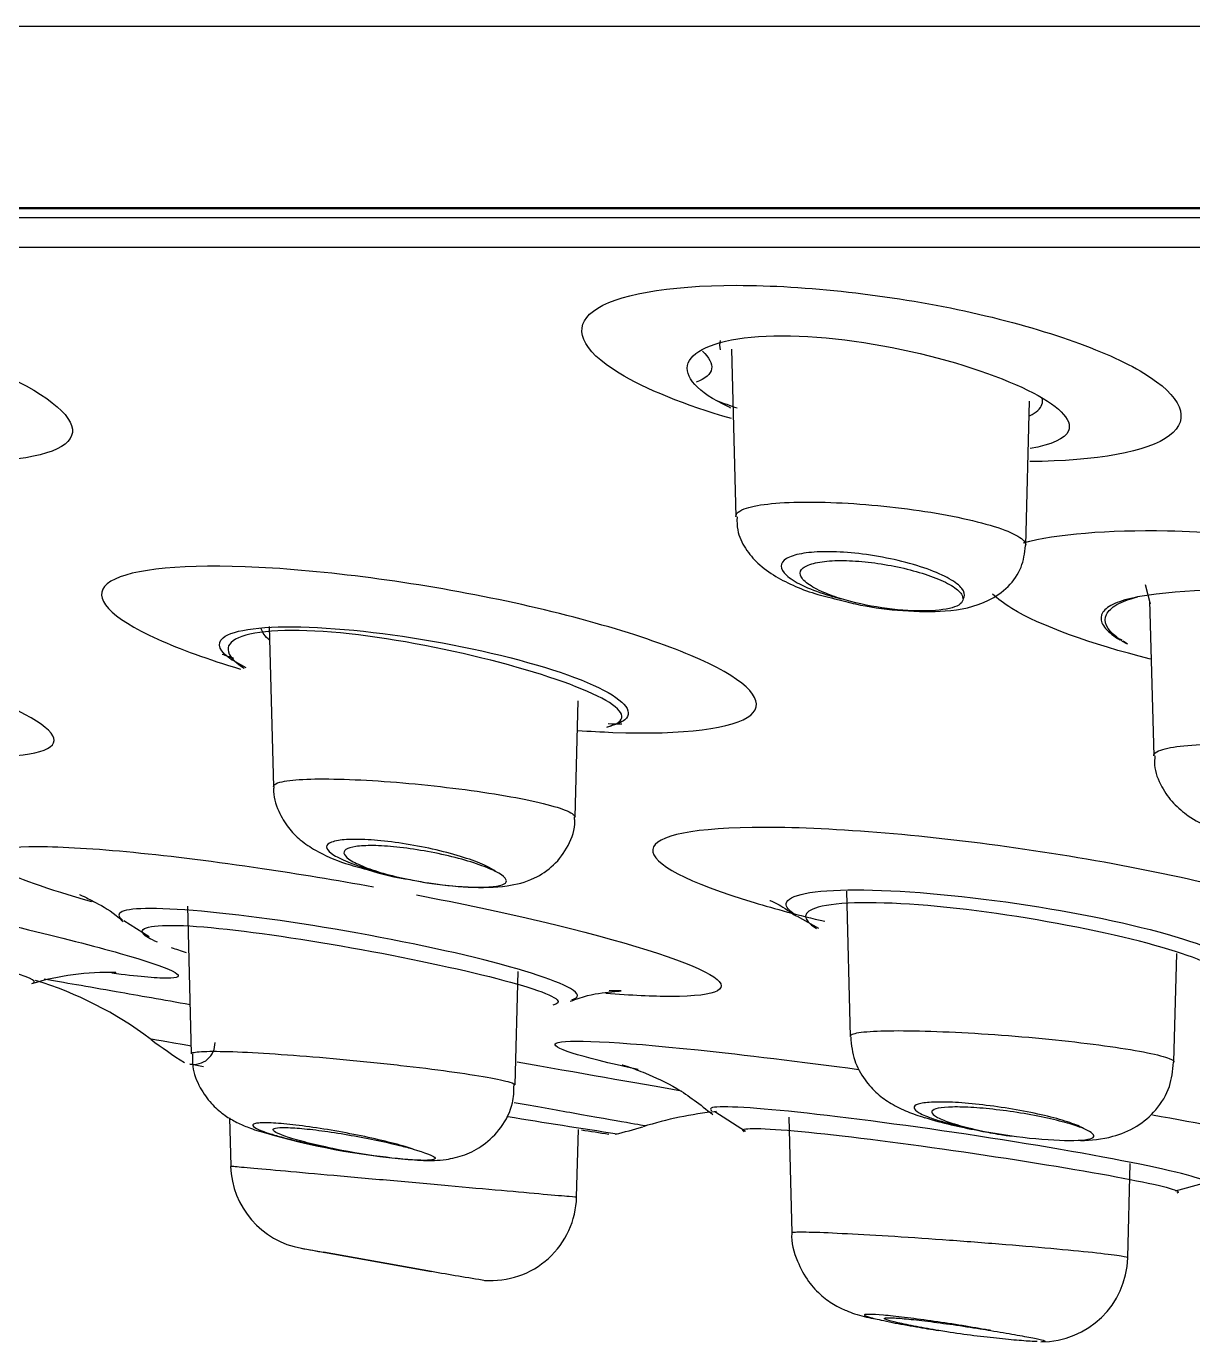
# Model space of a CAD drawing. Header units: millimetres. Extents: x -60 to 7633, y -2614 to 2146.
# Drawn here: x 3528.1 to 3538.98, y 1861.71 to 1873.98 of the extents above; entities that cross this region are included whole.
import ezdxf

# ---------------------------------------------------------------- set-up
doc = ezdxf.new("R2010")
doc.units = ezdxf.units.MM
doc.layers.get('0').update_dxf_attribs({"color": 250})

msp = doc.modelspace()

# ---------------------------------------------------------------- linework, layer by layer
at = {"linetype": 'Continuous'}
for p, q in [((3496.223, 1873.976), (3636.924, 1873.976)), ((3500.908, 1872.287), (3632.239, 1872.287)), ((3500.974, 1872.276), (3632.174, 1872.276)), ((3501.568, 1872.192), (3631.579, 1872.192)), ((3631.372, 1871.914), (3501.776, 1871.914)), ((3534.677, 1870.965), (3534.718, 1869.403)), ((3537.422, 1869.139), (3537.458, 1870.482)), ((3538.534, 1868.77), (3538.583, 1868.59)), ((3538.577, 1868.618), (3538.615, 1867.173)), ((3530.367, 1868.379), (3530.406, 1866.885)), ((3538.33, 1868.245), (3538.37, 1868.218)), ((3530.028, 1868.066), (3530.147, 1867.996)), ((3533.219, 1866.603), (3533.247, 1867.688)), ((3535.749, 1865.911), (3535.784, 1864.557)), ((3529.603, 1865.773), (3529.639, 1864.394)), ((3529.01, 1865.639), (3529.246, 1865.488)), ((3535.29, 1865.679), (3535.49, 1865.566)), ((3538.804, 1864.32), (3538.831, 1865.33)), ((3532.659, 1864.106), (3532.687, 1865.162)), ((3529.995, 1863.798), (3530.007, 1863.347)), ((3534.522, 1863.859), (3534.809, 1863.675)), ((3535.212, 1863.805), (3535.24, 1862.726)), ((3533.233, 1863.061), (3533.25, 1863.691)), ((3538.374, 1862.497), (3538.397, 1863.374)), ((3538.817, 1863.119), (3539.079, 1863.19)), ((3530.663, 1862.583), (3531.879, 1862.367)), ((3531.879, 1862.367), (3530.873, 1862.545))]:
    msp.add_line(p, q, dxfattribs=at)
for centre, radius, start, end in [((3537.102, 1877.282), 7.263, 249.3244, 250.9328), ((3539.172, 1864.498), 4.217, 80.3159, 99.6841), ((3541.114, 1876.685), 8.88, 251.3048, 251.6513), ((3533.668, 1878.58), 11.107, 250.3184, 250.8948), ((3533.668, 1878.58), 11.107, 269.2697, 269.9278), ((3532.004, 1868.312), 2.315, 251.7794, 262.0184), ((3528.86, 1862.715), 2.439, 88.1968, 106.9777), ((3527.155, 1861.736), 3.5, 53.0858, 72.8537), ((3532.324, 1868.609), 5.1, 233.0941, 237.3831), ((3529.661, 1864.497), 0.2, 259.8338, 1.3398), ((3548.039, 1966.116), 103.467, 259.74909, 259.82086), ((3559.86, 2033.143), 171.514, 260.85166, 261.19703), ((3534.899, 1860.376), 3.5, 95.932, 107.399), ((3537.767, 1868.105), 4.493, 253.3536, 259.8239), ((3532.239, 1870.251), 6.864, 252.9653, 264.3885), ((3559.437, 2030.682), 169.032, 261.09709, 261.18464), ((3532.382, 1868.599), 5.1, 283.7457, 286.7196), ((3530.806, 1863.37), 0.8, 181.7252, 259.9375), ((3532.433, 1863.081), 0.8, 265.7179, 358.5522), ((3568.093, 2068.712), 209.5, 259.70795, 259.76848), ((3537.568, 1862.517), 0.806, 269.6259, 358.3778), ((3536.989, 1891.375), 29.454, 260.0109, 261.0049)]:
    msp.add_arc(centre, radius, start, end, dxfattribs=at)
for points, knots in [([(3523.951, 1871.561), (3524.506, 1871.561), (3525.245, 1871.473), (3526.687, 1871.171), (3527.387, 1870.957), (3528.331, 1870.528), (3528.578, 1870.314), (3528.469, 1870.006), (3528.117, 1869.918), (3527.434, 1869.918), (3527.288, 1869.923), (3527.134, 1869.933)], [0, 0, 0, 0, 0.23557, 0.23557, 0.47114, 0.47114, 0.70671, 0.70671, 0.94228, 0.94228, 1, 1, 1, 1]), ([(3534.676, 1870.318), (3534.243, 1870.444), (3533.875, 1870.592), (3533.273, 1870.958), (3533.187, 1871.17), (3533.591, 1871.473), (3534.078, 1871.561), (3534.725, 1871.561)], [0, 0, 0, 0, 0.255705, 0.255705, 0.627852, 0.627852, 1, 1, 1, 1]), ([(3534.725, 1871.561), (3535.371, 1871.561), (3536.15, 1871.473), (3537.552, 1871.171), (3538.17, 1870.957), (3538.875, 1870.528), (3538.967, 1870.314), (3538.561, 1870.008), (3538.082, 1869.921), (3537.459, 1869.918)], [0, 0, 0, 0, 0.251011, 0.251011, 0.502023, 0.502023, 0.753034, 0.753034, 1, 1, 1, 1]), ([(3534.274, 1870.837), (3534.322, 1870.962), (3534.559, 1871.058), (3535.299, 1871.109), (3535.797, 1871.062), (3536.731, 1870.865), (3537.155, 1870.723), (3537.722, 1870.446), (3537.865, 1870.308), (3537.788, 1870.131), (3537.663, 1870.074), (3537.464, 1870.039)], [0, 0, 0, 0, 0.212993, 0.212993, 0.425986, 0.425986, 0.638979, 0.638979, 0.851972, 0.851972, 1, 1, 1, 1]), ([(3534.407, 1870.946), (3534.47, 1870.887), (3534.5, 1870.832), (3534.484, 1870.733), (3534.434, 1870.691), (3534.347, 1870.657)], [0, 0, 0, 0, 0.4894279, 0.4894279, 1, 1, 1, 1]), ([(3534.671, 1870.417), (3534.662, 1870.421), (3534.653, 1870.426), (3534.363, 1870.563), (3534.226, 1870.711), (3534.274, 1870.837)], [0, 0, 0, 0, 0.030706, 0.030706, 1, 1, 1, 1]), ([(3537.458, 1870.344), (3537.52, 1870.374), (3537.56, 1870.409), (3537.579, 1870.469), (3537.58, 1870.488), (3537.576, 1870.508)], [0, 0, 0, 0, 0.685345, 0.685345, 1, 1, 1, 1]), ([(3534.797, 1869.477), (3534.847, 1869.496), (3534.922, 1869.511), (3535.016, 1869.522), (3535.109, 1869.533), (3535.225, 1869.539), (3535.352, 1869.54), (3535.478, 1869.541), (3535.62, 1869.537), (3535.765, 1869.529), (3535.909, 1869.52), (3536.061, 1869.507), (3536.208, 1869.49), (3536.356, 1869.472), (3536.504, 1869.451), (3536.638, 1869.427), (3536.775, 1869.402), (3536.902, 1869.374), (3537.01, 1869.346), (3537.12, 1869.317), (3537.213, 1869.286), (3537.281, 1869.256), (3537.349, 1869.225), (3537.395, 1869.195), (3537.413, 1869.167), (3537.419, 1869.157), (3537.422, 1869.147), (3537.422, 1869.138)], [0, 0, 0, 0, 0.118373, 0.118373, 0.118373, 0.236829, 0.236829, 0.236829, 0.354143, 0.354143, 0.354143, 0.471217, 0.471217, 0.471217, 0.589499, 0.589499, 0.589499, 0.709917, 0.709917, 0.709917, 0.832506, 0.832506, 0.832506, 0.956354, 0.956354, 0.956354, 1, 1, 1, 1]), ([(3534.718, 1869.405), (3534.718, 1869.415), (3534.721, 1869.424), (3534.728, 1869.433), (3534.74, 1869.449), (3534.763, 1869.464), (3534.797, 1869.477)], [0, 0, 0, 0, 0.358995, 0.358995, 0.358995, 1, 1, 1, 1]), ([(3534.729, 1869.403), (3534.728, 1869.357), (3534.728, 1869.257), (3534.805, 1869.1), (3534.93, 1868.954), (3535.137, 1868.809), (3535.395, 1868.696), (3535.616, 1868.644), (3535.695, 1868.626)], [0, 0, 0, 0, 0.085437, 0.219285, 0.357081, 0.529377, 0.854809, 1, 1, 1, 1]), ([(3537.401, 1869.161), (3537.71, 1869.243), (3538.185, 1869.283), (3539.457, 1869.258), (3540.305, 1869.161), (3541.804, 1868.851), (3542.429, 1868.643), (3543.099, 1868.236), (3543.14, 1868.038), (3542.868, 1867.903)], [0, 0, 0, 0, 0.2072033, 0.2072033, 0.4714689, 0.4714689, 0.7357344, 0.7357344, 1, 1, 1, 1]), ([(3536.837, 1868.637), (3536.841, 1868.642), (3536.844, 1868.648), (3536.846, 1868.654), (3536.855, 1868.678), (3536.848, 1868.705), (3536.826, 1868.734), (3536.803, 1868.763), (3536.763, 1868.794), (3536.709, 1868.825), (3536.654, 1868.856), (3536.584, 1868.887), (3536.503, 1868.916), (3536.422, 1868.945), (3536.329, 1868.972), (3536.231, 1868.995), (3536.137, 1869.017), (3536.035, 1869.036), (3535.935, 1869.05), (3535.84, 1869.063), (3535.744, 1869.072), (3535.656, 1869.075), (3535.571, 1869.079), (3535.491, 1869.077), (3535.423, 1869.071), (3535.355, 1869.065), (3535.297, 1869.055), (3535.252, 1869.04), (3535.228, 1869.032), (3535.207, 1869.023), (3535.19, 1869.013), (3535.157, 1868.993), (3535.141, 1868.969), (3535.141, 1868.943), (3535.141, 1868.916), (3535.158, 1868.887), (3535.19, 1868.858), (3535.223, 1868.827), (3535.273, 1868.795), (3535.336, 1868.765), (3535.4, 1868.734), (3535.478, 1868.703), (3535.566, 1868.676), (3535.61, 1868.662), (3535.656, 1868.649), (3535.704, 1868.637)], [0, 0, 0, 0, 0.017672, 0.017672, 0.017672, 0.091592, 0.091592, 0.091592, 0.168717, 0.168717, 0.168717, 0.247821, 0.247821, 0.247821, 0.326613, 0.326613, 0.326613, 0.4028, 0.4028, 0.4028, 0.475388, 0.475388, 0.475388, 0.54516, 0.54516, 0.54516, 0.614048, 0.614048, 0.614048, 0.651904, 0.651904, 0.651904, 0.727678, 0.727678, 0.727678, 0.803298, 0.803298, 0.803298, 0.881238, 0.881238, 0.881238, 0.960533, 0.960533, 0.960533, 1, 1, 1, 1]), ([(3535.695, 1868.626), (3535.762, 1868.608), (3535.935, 1868.563), (3536.295, 1868.519), (3536.707, 1868.516), (3537.014, 1868.573), (3537.259, 1868.736), (3537.393, 1868.926), (3537.411, 1869.06), (3537.42, 1869.136)], [0, 0, 0, 0, 0.087113, 0.262449, 0.451624, 0.68107, 0.796706, 0.901484, 1, 1, 1, 1]), ([(3533.243, 1867.411), (3533.356, 1867.403), (3533.466, 1867.397), (3534.231, 1867.368), (3534.706, 1867.428), (3535.007, 1867.678), (3534.838, 1867.868), (3533.932, 1868.276), (3533.215, 1868.486), (3531.648, 1868.805), (3530.802, 1868.912), (3529.483, 1868.961), (3529.008, 1868.904), (3528.704, 1868.653), (3528.879, 1868.463), (3529.533, 1868.168), (3529.796, 1868.074), (3530.097, 1867.982)], [0, 0, 0, 0, 0.024159, 0.024159, 0.175202, 0.175202, 0.326245, 0.326245, 0.477288, 0.477288, 0.628331, 0.628331, 0.779373, 0.779373, 0.930416, 0.930416, 1, 1, 1, 1]), ([(3535.704, 1868.637), (3535.643, 1868.656), (3535.587, 1868.676), (3535.538, 1868.697), (3535.477, 1868.723), (3535.426, 1868.751), (3535.39, 1868.778), (3535.352, 1868.806), (3535.329, 1868.833), (3535.321, 1868.859), (3535.314, 1868.884), (3535.323, 1868.907), (3535.347, 1868.927), (3535.371, 1868.946), (3535.41, 1868.962), (3535.462, 1868.973), (3535.511, 1868.984), (3535.573, 1868.991), (3535.642, 1868.994), (3535.71, 1868.996), (3535.786, 1868.994), (3535.864, 1868.988), (3535.942, 1868.982), (3536.024, 1868.972), (3536.104, 1868.958), (3536.186, 1868.945), (3536.267, 1868.928), (3536.343, 1868.908), (3536.421, 1868.888), (3536.495, 1868.865), (3536.559, 1868.841), (3536.626, 1868.816), (3536.684, 1868.788), (3536.728, 1868.762), (3536.774, 1868.734), (3536.806, 1868.706), (3536.823, 1868.68), (3536.832, 1868.665), (3536.837, 1868.65), (3536.837, 1868.637)], [0, 0, 0, 0, 0.066281, 0.066281, 0.066281, 0.149769, 0.149769, 0.149769, 0.235219, 0.235219, 0.235219, 0.320098, 0.320098, 0.320098, 0.402012, 0.402012, 0.402012, 0.480058, 0.480058, 0.480058, 0.555223, 0.555223, 0.555223, 0.629638, 0.629638, 0.629638, 0.705547, 0.705547, 0.705547, 0.784547, 0.784547, 0.784547, 0.867092, 0.867092, 0.867092, 0.95217, 0.95217, 0.95217, 1, 1, 1, 1]), ([(3538.584, 1868.076), (3538.026, 1868.216), (3537.564, 1868.383), (3537.217, 1868.594), (3537.158, 1868.639), (3537.113, 1868.682)], [0, 0, 0, 0, 0.787055, 0.787055, 1, 1, 1, 1]), ([(3526.809, 1867.24), (3527.186, 1867.194), (3527.519, 1867.17), (3528.234, 1867.17), (3528.44, 1867.25), (3528.225, 1867.522), (3527.809, 1867.714), (3526.571, 1868.103), (3525.773, 1868.293), (3524.256, 1868.565), (3523.546, 1868.645), (3523.081, 1868.645)], [0, 0, 0, 0, 0.122391, 0.122391, 0.341793, 0.341793, 0.561196, 0.561196, 0.780598, 0.780598, 1, 1, 1, 1]), ([(3536.837, 1868.637), (3536.836, 1868.602), (3536.801, 1868.574), (3536.67, 1868.536), (3536.573, 1868.525), (3536.342, 1868.525), (3536.21, 1868.535), (3535.947, 1868.574), (3535.817, 1868.602), (3535.704, 1868.637)], [0, 0, 0, 0, 0.25, 0.25, 0.5, 0.5, 0.75, 0.75, 1, 1, 1, 1]), ([(3538.463, 1868.655), (3538.379, 1868.638), (3538.308, 1868.618), (3538.2, 1868.57), (3538.163, 1868.543), (3538.121, 1868.482), (3538.118, 1868.449), (3538.146, 1868.38), (3538.178, 1868.343), (3538.247, 1868.289), (3538.271, 1868.273), (3538.299, 1868.256)], [0, 0, 0, 0, 0.224956, 0.224956, 0.449912, 0.449912, 0.674868, 0.674868, 0.899825, 0.899825, 1, 1, 1, 1]), ([(3538.364, 1868.217), (3538.328, 1868.238), (3538.297, 1868.259), (3538.176, 1868.353), (3538.142, 1868.426), (3538.191, 1868.525), (3538.223, 1868.556), (3538.319, 1868.611), (3538.384, 1868.635), (3538.463, 1868.655)], [0, 0, 0, 0, 0.122971, 0.122971, 0.561486, 0.561486, 0.780743, 0.780743, 1, 1, 1, 1]), ([(3530.024, 1868.063), (3529.903, 1868.145), (3529.87, 1868.22), (3530.029, 1868.352), (3530.321, 1868.389), (3531.154, 1868.358), (3531.678, 1868.291), (3532.656, 1868.092), (3533.107, 1867.96), (3533.666, 1867.708), (3533.777, 1867.589), (3533.653, 1867.486), (3533.606, 1867.466), (3533.543, 1867.45)], [0, 0, 0, 0, 0.139474, 0.139474, 0.339433, 0.339433, 0.539391, 0.539391, 0.73935, 0.73935, 0.939309, 0.939309, 1, 1, 1, 1]), ([(3532.517, 1868.043), (3532.075, 1868.16), (3531.563, 1868.262), (3530.663, 1868.36), (3530.29, 1868.35), (3529.931, 1868.224), (3529.941, 1868.113), (3530.129, 1867.993), (3530.131, 1867.991), (3530.133, 1867.99)], [0, 0, 0, 0, 0.332172, 0.332172, 0.664343, 0.664343, 0.996515, 0.996515, 1, 1, 1, 1]), ([(3533.514, 1867.442), (3533.518, 1867.443), (3533.521, 1867.444), (3533.707, 1867.493), (3533.693, 1867.582), (3533.318, 1867.798), (3532.959, 1867.926), (3532.517, 1868.043)], [0, 0, 0, 0, 0.009463, 0.009463, 0.504732, 0.504732, 1, 1, 1, 1]), ([(3538.615, 1867.175), (3538.615, 1867.181), (3538.617, 1867.186), (3538.621, 1867.192), (3538.63, 1867.205), (3538.65, 1867.217), (3538.681, 1867.228)], [0, 0, 0, 0, 0.2989709, 0.2989709, 0.2989709, 1, 1, 1, 1]), ([(3538.681, 1867.228), (3538.729, 1867.244), (3538.802, 1867.258), (3538.896, 1867.267), (3538.99, 1867.277), (3539.107, 1867.283), (3539.237, 1867.284), (3539.366, 1867.286), (3539.512, 1867.284), (3539.663, 1867.277), (3539.813, 1867.271), (3539.972, 1867.26), (3540.127, 1867.247), (3540.282, 1867.233), (3540.437, 1867.216), (3540.58, 1867.196), (3540.724, 1867.177), (3540.859, 1867.154), (3540.974, 1867.131), (3541.09, 1867.107), (3541.189, 1867.082), (3541.263, 1867.058), (3541.338, 1867.033), (3541.389, 1867.008), (3541.412, 1866.985), (3541.422, 1866.975), (3541.427, 1866.966), (3541.426, 1866.956)], [0, 0, 0, 0, 0.117813, 0.117813, 0.117813, 0.23568, 0.23568, 0.23568, 0.352787, 0.352787, 0.352787, 0.469657, 0.469657, 0.469657, 0.587204, 0.587204, 0.587204, 0.706048, 0.706048, 0.706048, 0.826251, 0.826251, 0.826251, 0.947283, 0.947283, 0.947283, 1, 1, 1, 1]), ([(3538.627, 1867.174), (3538.624, 1867.142), (3538.616, 1867.047), (3538.683, 1866.884), (3538.797, 1866.724), (3538.954, 1866.597), (3539.151, 1866.49), (3539.327, 1866.438), (3539.44, 1866.408)], [0, 0, 0, 0, 0.064686, 0.226502, 0.376016, 0.531568, 0.742554, 1, 1, 1, 1]), ([(3530.41, 1866.888), (3530.409, 1866.88), (3530.398, 1866.806), (3530.447, 1866.661), (3530.539, 1866.501), (3530.662, 1866.379), (3530.834, 1866.267), (3531.029, 1866.181), (3531.204, 1866.133), (3531.28, 1866.114)], [0, 0, 0, 0, 0.015442, 0.168197, 0.29919, 0.424865, 0.574863, 0.842721, 1, 1, 1, 1]), ([(3530.406, 1866.887), (3530.406, 1866.894), (3530.41, 1866.901), (3530.417, 1866.907), (3530.43, 1866.917), (3530.454, 1866.926), (3530.488, 1866.933)], [0, 0, 0, 0, 0.375232, 0.375232, 0.375232, 1, 1, 1, 1]), ([(3530.488, 1866.933), (3530.54, 1866.944), (3530.618, 1866.952), (3530.716, 1866.956), (3530.813, 1866.96), (3530.933, 1866.959), (3531.065, 1866.955), (3531.197, 1866.951), (3531.345, 1866.943), (3531.496, 1866.932), (3531.648, 1866.92), (3531.807, 1866.905), (3531.962, 1866.887), (3532.117, 1866.869), (3532.272, 1866.849), (3532.413, 1866.827), (3532.556, 1866.805), (3532.689, 1866.781), (3532.801, 1866.757), (3532.914, 1866.733), (3533.009, 1866.708), (3533.078, 1866.685), (3533.147, 1866.662), (3533.193, 1866.64), (3533.21, 1866.62), (3533.216, 1866.614), (3533.219, 1866.608), (3533.218, 1866.602)], [0, 0, 0, 0, 0.118648, 0.118648, 0.118648, 0.237323, 0.237323, 0.237323, 0.355677, 0.355677, 0.355677, 0.474454, 0.474454, 0.474454, 0.594365, 0.594365, 0.594365, 0.715632, 0.715632, 0.715632, 0.837891, 0.837891, 0.837891, 0.960332, 0.960332, 0.960332, 1, 1, 1, 1]), ([(3531.682, 1866.02), (3531.738, 1866.009), (3531.911, 1865.974), (3532.249, 1865.943), (3532.554, 1865.947), (3532.815, 1866.009), (3533.027, 1866.146), (3533.162, 1866.331), (3533.224, 1866.504), (3533.214, 1866.59), (3533.212, 1866.605)], [0, 0, 0, 0, 0.07462, 0.269536, 0.483038, 0.637543, 0.750523, 0.863891, 0.979801, 1, 1, 1, 1]), ([(3534.987, 1866.507), (3534.339, 1866.507), (3533.961, 1866.431), (3533.925, 1866.173), (3534.274, 1865.989), (3535.084, 1865.747), (3535.307, 1865.688), (3535.549, 1865.631)], [0, 0, 0, 0, 0.430956, 0.430956, 0.861912, 0.861912, 1, 1, 1, 1]), ([(3539.248, 1865.11), (3539.406, 1865.103), (3539.555, 1865.1), (3540.332, 1865.1), (3540.718, 1865.176), (3540.756, 1865.436), (3540.414, 1865.619), (3539.174, 1865.99), (3538.299, 1866.172), (3536.525, 1866.431), (3535.634, 1866.507), (3534.987, 1866.507)], [0, 0, 0, 0, 0.05092, 0.05092, 0.28819, 0.28819, 0.52546, 0.52546, 0.76273, 0.76273, 1, 1, 1, 1]), ([(3532.477, 1866.095), (3532.456, 1866.111), (3532.428, 1866.128), (3532.393, 1866.145), (3532.343, 1866.169), (3532.28, 1866.194), (3532.207, 1866.218), (3532.133, 1866.243), (3532.047, 1866.267), (3531.958, 1866.288), (3531.869, 1866.31), (3531.773, 1866.329), (3531.679, 1866.345), (3531.587, 1866.361), (3531.494, 1866.373), (3531.408, 1866.382), (3531.325, 1866.39), (3531.246, 1866.394), (3531.178, 1866.395), (3531.112, 1866.395), (3531.055, 1866.392), (3531.011, 1866.385), (3530.985, 1866.381), (3530.964, 1866.375), (3530.948, 1866.369), (3530.917, 1866.358), (3530.901, 1866.342), (3530.901, 1866.325), (3530.901, 1866.307), (3530.916, 1866.287), (3530.945, 1866.265), (3530.974, 1866.243), (3531.019, 1866.219), (3531.076, 1866.195), (3531.134, 1866.17), (3531.205, 1866.145), (3531.284, 1866.121), (3531.314, 1866.112), (3531.344, 1866.104), (3531.376, 1866.095)], [0, 0, 0, 0, 0.062033, 0.062033, 0.062033, 0.150193, 0.150193, 0.150193, 0.239399, 0.239399, 0.239399, 0.327674, 0.327674, 0.327674, 0.41342, 0.41342, 0.41342, 0.496276, 0.496276, 0.496276, 0.577222, 0.577222, 0.577222, 0.623053, 0.623053, 0.623053, 0.707689, 0.707689, 0.707689, 0.792187, 0.792187, 0.792187, 0.878754, 0.878754, 0.878754, 0.967442, 0.967442, 0.967442, 1, 1, 1, 1]), ([(3528.712, 1865.813), (3528.296, 1865.93), (3527.992, 1866.038), (3527.618, 1866.253), (3527.747, 1866.328), (3528.207, 1866.328)], [0, 0, 0, 0, 0.3991065, 0.3991065, 1, 1, 1, 1]), ([(3528.207, 1866.328), (3528.666, 1866.328), (3529.436, 1866.253), (3530.638, 1866.074), (3530.99, 1866.016), (3531.339, 1865.953)], [0, 0, 0, 0, 0.7196, 0.7196, 1, 1, 1, 1]), ([(3532.477, 1866.095), (3532.475, 1866.096), (3532.473, 1866.097), (3532.471, 1866.098), (3532.426, 1866.121), (3532.368, 1866.144), (3532.3, 1866.167), (3532.232, 1866.19), (3532.154, 1866.212), (3532.07, 1866.233), (3531.988, 1866.253), (3531.898, 1866.272), (3531.81, 1866.287), (3531.724, 1866.302), (3531.636, 1866.314), (3531.555, 1866.323), (3531.476, 1866.331), (3531.401, 1866.336), (3531.336, 1866.337), (3531.273, 1866.337), (3531.217, 1866.335), (3531.174, 1866.328), (3531.132, 1866.322), (3531.1, 1866.313), (3531.082, 1866.3), (3531.064, 1866.288), (3531.059, 1866.272), (3531.067, 1866.255), (3531.076, 1866.237), (3531.099, 1866.216), (3531.134, 1866.195), (3531.17, 1866.174), (3531.221, 1866.151), (3531.281, 1866.128), (3531.31, 1866.117), (3531.342, 1866.106), (3531.376, 1866.095)], [0, 0, 0, 0, 0.004724, 0.004724, 0.004724, 0.103137, 0.103137, 0.103137, 0.202555, 0.202555, 0.202555, 0.301087, 0.301087, 0.301087, 0.396896, 0.396896, 0.396896, 0.489471, 0.489471, 0.489471, 0.579814, 0.579814, 0.579814, 0.669806, 0.669806, 0.669806, 0.761362, 0.761362, 0.761362, 0.855743, 0.855743, 0.855743, 0.953108, 0.953108, 0.953108, 1, 1, 1, 1]), ([(3531.376, 1866.095), (3531.444, 1866.073), (3531.52, 1866.054), (3531.682, 1866.018), (3531.768, 1866.002), (3532.026, 1865.963), (3532.197, 1865.949), (3532.456, 1865.949), (3532.543, 1865.962), (3532.596, 1866.014), (3532.562, 1866.051), (3532.477, 1866.095)], [0, 0, 0, 0, 0.125, 0.125, 0.25, 0.25, 0.5, 0.5, 0.75, 0.75, 1, 1, 1, 1]), ([(3526.599, 1865.893), (3526.738, 1865.864), (3526.876, 1865.835), (3527.86, 1865.622), (3528.614, 1865.439), (3529.51, 1865.175), (3529.633, 1865.1), (3529.308, 1865.1), (3529.132, 1865.116), (3528.899, 1865.146)], [0, 0, 0, 0, 0.06098, 0.06098, 0.443092, 0.443092, 0.825204, 0.825204, 1, 1, 1, 1]), ([(3528.596, 1865.881), (3528.596, 1865.881), (3528.614, 1865.874), (3528.721, 1865.82), (3528.883, 1865.736), (3528.98, 1865.651), (3529.003, 1865.63)], [0, 0, 0, 0, 0.239002, 0.547291, 0.905765, 1, 1, 1, 1]), ([(3531.741, 1865.877), (3532.148, 1865.799), (3532.542, 1865.715), (3533.666, 1865.449), (3534.248, 1865.267), (3534.701, 1865.005), (3534.564, 1864.93), (3533.946, 1864.93), (3533.741, 1864.94), (3533.504, 1864.958)], [0, 0, 0, 0, 0.16301, 0.16301, 0.51751, 0.51751, 0.872009, 0.872009, 1, 1, 1, 1]), ([(3535.269, 1865.693), (3535.212, 1865.731), (3535.183, 1865.766), (3535.199, 1865.877), (3535.434, 1865.924), (3535.835, 1865.924)], [0, 0, 0, 0, 0.275689, 0.275689, 1, 1, 1, 1]), ([(3535.835, 1865.924), (3536.237, 1865.924), (3536.788, 1865.877), (3537.887, 1865.717), (3538.432, 1865.603), (3539.194, 1865.376), (3539.411, 1865.262), (3539.396, 1865.15), (3539.359, 1865.124), (3539.293, 1865.103)], [0, 0, 0, 0, 0.296064, 0.296064, 0.592127, 0.592127, 0.888191, 0.888191, 1, 1, 1, 1]), ([(3533.187, 1864.898), (3533.261, 1864.919), (3533.259, 1864.956), (3533.036, 1865.085), (3532.678, 1865.199), (3531.705, 1865.429), (3531.11, 1865.542), (3530.027, 1865.703), (3529.546, 1865.75), (3529.258, 1865.75)], [0, 0, 0, 0, 0.168171, 0.168171, 0.445447, 0.445447, 0.722724, 0.722724, 1, 1, 1, 1]), ([(3535.036, 1865.826), (3535.037, 1865.825), (3535.061, 1865.814), (3535.158, 1865.77), (3535.253, 1865.699), (3535.285, 1865.675)], [0, 0, 0, 0, 0.33163, 0.808138, 1, 1, 1, 1]), ([(3537.988, 1865.557), (3537.514, 1865.655), (3536.972, 1865.737), (3536.042, 1865.817), (3535.663, 1865.812), (3535.334, 1865.72), (3535.331, 1865.648), (3535.469, 1865.565)], [0, 0, 0, 0, 0.3490319, 0.3490319, 0.6980637, 0.6980637, 1, 1, 1, 1]), ([(3528.164, 1865.057), (3528.211, 1865.071), (3528.117, 1865.115), (3527.622, 1865.261), (3527.158, 1865.374), (3526.463, 1865.524), (3526.295, 1865.559), (3526.127, 1865.593)], [0, 0, 0, 0, 0.383257, 0.383257, 0.855235, 0.855235, 1, 1, 1, 1]), ([(3529.323, 1865.435), (3529.255, 1865.465), (3529.21, 1865.492), (3529.14, 1865.578), (3529.3, 1865.606), (3529.951, 1865.569), (3530.436, 1865.504), (3531.45, 1865.332), (3531.962, 1865.227), (3532.737, 1865.038), (3532.998, 1864.953), (3533.072, 1864.878), (3533.058, 1864.861), (3533.012, 1864.85)], [0, 0, 0, 0, 0.075324, 0.075324, 0.285044, 0.285044, 0.494763, 0.494763, 0.704483, 0.704483, 0.914203, 0.914203, 1, 1, 1, 1]), ([(3539.148, 1865.06), (3539.299, 1865.102), (3539.265, 1865.174), (3538.854, 1865.352), (3538.463, 1865.46), (3537.988, 1865.557)], [0, 0, 0, 0, 0.487342, 0.487342, 1, 1, 1, 1]), ([(3528.267, 1865.094), (3528.444, 1865.063), (3528.671, 1865.024), (3529.146, 1864.94), (3529.378, 1864.9), (3529.628, 1864.856)], [0, 0, 0, 0, 0.565612, 0.565612, 1, 1, 1, 1]), ([(3533.174, 1864.886), (3533.205, 1864.897), (3533.337, 1864.948), (3533.528, 1864.971), (3533.645, 1864.983), (3533.658, 1864.981), (3533.589, 1864.983), (3533.535, 1864.984)], [0, 0, 0, 0, 0.065033, 0.326767, 0.517833, 0.702237, 1, 1, 1, 1]), ([(3533.806, 1864.248), (3533.252, 1864.368), (3532.972, 1864.459), (3533.12, 1864.534), (3533.602, 1864.512), (3534.801, 1864.386), (3535.317, 1864.323), (3535.863, 1864.25)], [0, 0, 0, 0, 0.371012, 0.371012, 0.772698, 0.772698, 1, 1, 1, 1]), ([(3535.785, 1864.559), (3535.784, 1864.568), (3535.795, 1864.576), (3535.816, 1864.582), (3535.85, 1864.593), (3535.913, 1864.601), (3536.001, 1864.606), (3536.087, 1864.611), (3536.2, 1864.612), (3536.33, 1864.611), (3536.459, 1864.609), (3536.609, 1864.604), (3536.766, 1864.597), (3536.923, 1864.589), (3537.092, 1864.578), (3537.26, 1864.565), (3537.428, 1864.552), (3537.599, 1864.536), (3537.759, 1864.519), (3537.92, 1864.502), (3538.074, 1864.483), (3538.208, 1864.464), (3538.344, 1864.445), (3538.463, 1864.425), (3538.556, 1864.406), (3538.649, 1864.387), (3538.719, 1864.368), (3538.76, 1864.352), (3538.79, 1864.34), (3538.804, 1864.329), (3538.804, 1864.319)], [0, 0, 0, 0, 0.065533, 0.065533, 0.065533, 0.172724, 0.172724, 0.172724, 0.279264, 0.279264, 0.279264, 0.385447, 0.385447, 0.385447, 0.491723, 0.491723, 0.491723, 0.598496, 0.598496, 0.598496, 0.705952, 0.705952, 0.705952, 0.813983, 0.813983, 0.813983, 0.922224, 0.922224, 0.922224, 1, 1, 1, 1]), ([(3535.789, 1864.555), (3535.796, 1864.473), (3535.811, 1864.338), (3535.913, 1864.153), (3536.037, 1864.019), (3536.175, 1863.922), (3536.319, 1863.853), (3536.42, 1863.819), (3536.48, 1863.8)], [0, 0, 0, 0, 0.182466, 0.351728, 0.500667, 0.645606, 0.822542, 1, 1, 1, 1]), ([(3529.639, 1864.396), (3529.639, 1864.401), (3529.648, 1864.406), (3529.666, 1864.409), (3529.697, 1864.416), (3529.757, 1864.419), (3529.842, 1864.419), (3529.926, 1864.419), (3530.036, 1864.416), (3530.163, 1864.41), (3530.29, 1864.403), (3530.438, 1864.394), (3530.594, 1864.382), (3530.75, 1864.371), (3530.919, 1864.356), (3531.087, 1864.34), (3531.256, 1864.325), (3531.428, 1864.307), (3531.589, 1864.288), (3531.751, 1864.27), (3531.907, 1864.251), (3532.044, 1864.232), (3532.181, 1864.213), (3532.302, 1864.194), (3532.398, 1864.177), (3532.494, 1864.16), (3532.566, 1864.144), (3532.61, 1864.131), (3532.643, 1864.121), (3532.659, 1864.112), (3532.659, 1864.105)], [0, 0, 0, 0, 0.059826, 0.059826, 0.059826, 0.166582, 0.166582, 0.166582, 0.272907, 0.272907, 0.272907, 0.37921, 0.37921, 0.37921, 0.485907, 0.485907, 0.485907, 0.59324, 0.59324, 0.59324, 0.701176, 0.701176, 0.701176, 0.809415, 0.809415, 0.809415, 0.917524, 0.917524, 0.917524, 1, 1, 1, 1]), ([(3529.652, 1864.394), (3529.65, 1864.351), (3529.645, 1864.248), (3529.713, 1864.082), (3529.818, 1863.933), (3529.937, 1863.828), (3530.055, 1863.758), (3530.148, 1863.718), (3530.203, 1863.697), (3530.228, 1863.688)], [0, 0, 0, 0, 0.107047, 0.300214, 0.465954, 0.614707, 0.753365, 0.906298, 1, 1, 1, 1]), ([(3533.657, 1864.294), (3533.657, 1864.294), (3533.661, 1864.293), (3533.708, 1864.279), (3533.883, 1864.213), (3534.181, 1864.082), (3534.381, 1863.925), (3534.503, 1863.83)], [0, 0, 0, 0, 0.050914, 0.251246, 0.446844, 0.711781, 1, 1, 1, 1]), ([(3537.933, 1863.587), (3538.035, 1863.589), (3538.195, 1863.603), (3538.455, 1863.703), (3538.646, 1863.866), (3538.776, 1864.082), (3538.792, 1864.234), (3538.799, 1864.318)], [0, 0, 0, 0, 0.2810809, 0.4739363, 0.6478919, 0.8336411, 1, 1, 1, 1]), ([(3531.568, 1863.42), (3531.656, 1863.411), (3531.808, 1863.398), (3531.985, 1863.401), (3532.19, 1863.445), (3532.376, 1863.543), (3532.539, 1863.705), (3532.644, 1863.911), (3532.648, 1864.044), (3532.649, 1864.106)], [0, 0, 0, 0, 0.180082, 0.356146, 0.480822, 0.601649, 0.743105, 0.897555, 1, 1, 1, 1]), ([(3533.874, 1863.723), (3533.875, 1863.723), (3533.625, 1863.767), (3533.039, 1863.87), (3532.852, 1863.903), (3532.65, 1863.939)], [0, 0, 0, 0, 0.724474, 0.724474, 1, 1, 1, 1]), ([(3538.561, 1863.35), (3538.163, 1863.434), (3537.583, 1863.535), (3536.377, 1863.72), (3535.754, 1863.802), (3534.835, 1863.899), (3534.537, 1863.913), (3534.478, 1863.884), (3534.48, 1863.876), (3534.495, 1863.867)], [0, 0, 0, 0, 0.309771, 0.309771, 0.619542, 0.619542, 0.929313, 0.929313, 1, 1, 1, 1]), ([(3537.966, 1863.696), (3537.962, 1863.699), (3537.956, 1863.702), (3537.951, 1863.705), (3537.918, 1863.723), (3537.869, 1863.742), (3537.81, 1863.761), (3537.75, 1863.781), (3537.677, 1863.801), (3537.596, 1863.82), (3537.515, 1863.839), (3537.425, 1863.857), (3537.333, 1863.874), (3537.242, 1863.89), (3537.146, 1863.904), (3537.054, 1863.915), (3536.964, 1863.926), (3536.875, 1863.934), (3536.795, 1863.94), (3536.716, 1863.945), (3536.644, 1863.947), (3536.584, 1863.945), (3536.525, 1863.944), (3536.477, 1863.939), (3536.442, 1863.932), (3536.408, 1863.925), (3536.387, 1863.914), (3536.381, 1863.902), (3536.376, 1863.889), (3536.385, 1863.874), (3536.408, 1863.857), (3536.432, 1863.841), (3536.471, 1863.822), (3536.523, 1863.803), (3536.556, 1863.791), (3536.594, 1863.778), (3536.636, 1863.766), (3536.704, 1863.746), (3536.783, 1863.727), (3536.868, 1863.709), (3536.888, 1863.704), (3536.908, 1863.7), (3536.928, 1863.696)], [0, 0, 0, 0, 0.014305, 0.014305, 0.014305, 0.09813, 0.09813, 0.09813, 0.183299, 0.183299, 0.183299, 0.268771, 0.268771, 0.268771, 0.353324, 0.353324, 0.353324, 0.436148, 0.436148, 0.436148, 0.517247, 0.517247, 0.517247, 0.597392, 0.597392, 0.597392, 0.677723, 0.677723, 0.677723, 0.759266, 0.759266, 0.759266, 0.842551, 0.842551, 0.842551, 0.895553, 0.895553, 0.895553, 0.98052, 0.98052, 0.98052, 1, 1, 1, 1]), ([(3537.966, 1863.696), (3537.932, 1863.711), (3537.887, 1863.726), (3537.836, 1863.742), (3537.775, 1863.76), (3537.702, 1863.778), (3537.624, 1863.795), (3537.546, 1863.813), (3537.46, 1863.829), (3537.373, 1863.843), (3537.288, 1863.857), (3537.199, 1863.869), (3537.115, 1863.878), (3537.033, 1863.887), (3536.953, 1863.894), (3536.882, 1863.897), (3536.813, 1863.9), (3536.75, 1863.901), (3536.7, 1863.898), (3536.649, 1863.896), (3536.61, 1863.89), (3536.584, 1863.882), (3536.557, 1863.874), (3536.544, 1863.864), (3536.545, 1863.851), (3536.546, 1863.838), (3536.561, 1863.823), (3536.589, 1863.807), (3536.617, 1863.791), (3536.66, 1863.773), (3536.713, 1863.756), (3536.767, 1863.737), (3536.833, 1863.719), (3536.907, 1863.701), (3536.914, 1863.699), (3536.921, 1863.698), (3536.928, 1863.696)], [0, 0, 0, 0, 0.078922, 0.078922, 0.078922, 0.172797, 0.172797, 0.172797, 0.266697, 0.266697, 0.266697, 0.359323, 0.359323, 0.359323, 0.449967, 0.449967, 0.449967, 0.538847, 0.538847, 0.538847, 0.626945, 0.626945, 0.626945, 0.71553, 0.71553, 0.71553, 0.805637, 0.805637, 0.805637, 0.897685, 0.897685, 0.897685, 0.991278, 0.991278, 0.991278, 1, 1, 1, 1]), ([(3531.708, 1863.507), (3531.686, 1863.515), (3531.66, 1863.523), (3531.633, 1863.531), (3531.571, 1863.549), (3531.498, 1863.568), (3531.417, 1863.587), (3531.336, 1863.607), (3531.246, 1863.626), (3531.154, 1863.644), (3531.062, 1863.662), (3530.966, 1863.679), (3530.874, 1863.694), (3530.784, 1863.708), (3530.694, 1863.721), (3530.614, 1863.73), (3530.536, 1863.74), (3530.464, 1863.746), (3530.405, 1863.75), (3530.347, 1863.753), (3530.3, 1863.753), (3530.268, 1863.75), (3530.236, 1863.748), (3530.217, 1863.742), (3530.214, 1863.733), (3530.21, 1863.724), (3530.222, 1863.713), (3530.247, 1863.699), (3530.27, 1863.688), (3530.303, 1863.674), (3530.345, 1863.66)], [0, 0, 0, 0, 0.049267, 0.049267, 0.049267, 0.158433, 0.158433, 0.158433, 0.268987, 0.268987, 0.268987, 0.379513, 0.379513, 0.379513, 0.488558, 0.488558, 0.488558, 0.595355, 0.595355, 0.595355, 0.700183, 0.700183, 0.700183, 0.804173, 0.804173, 0.804173, 0.90876, 0.90876, 0.90876, 1, 1, 1, 1]), ([(3530.345, 1863.66), (3530.352, 1863.658), (3530.359, 1863.655), (3530.367, 1863.653), (3530.399, 1863.642), (3530.437, 1863.631), (3530.478, 1863.62), (3530.547, 1863.601), (3530.628, 1863.581), (3530.713, 1863.562), (3530.799, 1863.543), (3530.891, 1863.524), (3530.984, 1863.507)], [0, 0, 0, 0, 0.0499987, 0.0499987, 0.0499987, 0.2687264, 0.2687264, 0.2687264, 0.6349604, 0.6349604, 0.6349604, 1, 1, 1, 1]), ([(3530.984, 1863.507), (3530.953, 1863.513), (3530.921, 1863.52), (3530.891, 1863.527), (3530.811, 1863.544), (3530.735, 1863.562), (3530.669, 1863.58), (3530.603, 1863.597), (3530.546, 1863.615), (3530.503, 1863.63), (3530.46, 1863.646), (3530.429, 1863.66), (3530.414, 1863.671), (3530.399, 1863.683), (3530.398, 1863.692), (3530.412, 1863.698), (3530.426, 1863.704), (3530.454, 1863.708), (3530.494, 1863.708), (3530.534, 1863.709), (3530.587, 1863.706), (3530.648, 1863.701), (3530.709, 1863.696), (3530.78, 1863.688), (3530.856, 1863.678), (3530.932, 1863.667), (3531.015, 1863.655), (3531.098, 1863.641), (3531.182, 1863.626), (3531.268, 1863.61), (3531.349, 1863.593), (3531.432, 1863.576), (3531.512, 1863.558), (3531.582, 1863.541), (3531.628, 1863.529), (3531.671, 1863.518), (3531.708, 1863.507)], [0, 0, 0, 0, 0.034857, 0.034857, 0.034857, 0.127489, 0.127489, 0.127489, 0.220784, 0.220784, 0.220784, 0.313458, 0.313458, 0.313458, 0.404488, 0.404488, 0.404488, 0.493625, 0.493625, 0.493625, 0.581477, 0.581477, 0.581477, 0.669178, 0.669178, 0.669178, 0.757883, 0.757883, 0.757883, 0.848326, 0.848326, 0.848326, 0.940528, 0.940528, 0.940528, 1, 1, 1, 1]), ([(3534.795, 1863.669), (3534.79, 1863.672), (3534.786, 1863.676), (3534.764, 1863.709), (3534.966, 1863.706), (3535.692, 1863.636), (3536.21, 1863.571), (3537.277, 1863.418), (3537.806, 1863.333), (3538.581, 1863.192), (3538.822, 1863.136), (3538.846, 1863.104), (3538.842, 1863.1), (3538.83, 1863.097)], [0, 0, 0, 0, 0.022388, 0.022388, 0.255557, 0.255557, 0.488727, 0.488727, 0.721896, 0.721896, 0.955066, 0.955066, 1, 1, 1, 1]), ([(3536.928, 1863.696), (3537.069, 1863.663), (3537.233, 1863.636), (3537.558, 1863.598), (3537.712, 1863.588), (3537.947, 1863.587), (3538.025, 1863.598), (3538.073, 1863.635), (3538.044, 1863.663), (3537.966, 1863.696)], [0, 0, 0, 0, 0.25, 0.25, 0.5, 0.5, 0.75, 0.75, 1, 1, 1, 1]), ([(3536.973, 1863.682), (3537.04, 1863.669), (3537.138, 1863.65), (3537.244, 1863.634), (3537.288, 1863.629)], [0, 0, 0, 0, 0.590549, 1, 1, 1, 1]), ([(3531.708, 1863.507), (3531.819, 1863.475), (3531.889, 1863.449), (3531.928, 1863.412), (3531.894, 1863.402), (3531.732, 1863.402), (3531.604, 1863.412), (3531.308, 1863.449), (3531.141, 1863.475), (3530.984, 1863.507)], [0, 0, 0, 0, 0.25, 0.25, 0.5, 0.5, 0.75, 0.75, 1, 1, 1, 1]), ([(3530.007, 1863.349), (3530.007, 1863.349), (3530.013, 1863.349), (3530.024, 1863.348), (3530.051, 1863.345), (3530.108, 1863.34), (3530.191, 1863.333), (3530.275, 1863.325), (3530.387, 1863.315), (3530.518, 1863.303), (3530.65, 1863.291), (3530.805, 1863.277), (3530.969, 1863.263), (3531.135, 1863.248), (3531.315, 1863.232), (3531.495, 1863.216), (3531.676, 1863.199), (3531.861, 1863.183), (3532.036, 1863.167), (3532.211, 1863.152), (3532.381, 1863.136), (3532.531, 1863.123), (3532.68, 1863.11), (3532.814, 1863.098), (3532.921, 1863.088), (3533.028, 1863.079), (3533.111, 1863.071), (3533.164, 1863.067), (3533.209, 1863.062), (3533.233, 1863.06), (3533.233, 1863.06)], [0, 0, 0, 0, 0.046754, 0.046754, 0.046754, 0.153484, 0.153484, 0.153484, 0.260325, 0.260325, 0.260325, 0.367511, 0.367511, 0.367511, 0.475124, 0.475124, 0.475124, 0.583059, 0.583059, 0.583059, 0.691069, 0.691069, 0.691069, 0.798875, 0.798875, 0.798875, 0.906288, 0.906288, 0.906288, 1, 1, 1, 1]), ([(3539.101, 1863.178), (3539.104, 1863.179), (3539.107, 1863.18), (3539.157, 1863.205), (3538.959, 1863.267), (3538.561, 1863.35)], [0, 0, 0, 0, 0.042232, 0.042232, 1, 1, 1, 1]), ([(3535.242, 1862.73), (3535.241, 1862.727), (3535.228, 1862.641), (3535.282, 1862.47), (3535.383, 1862.277), (3535.511, 1862.14), (3535.637, 1862.052), (3535.746, 1862), (3535.836, 1861.968), (3535.914, 1861.946), (3535.97, 1861.933), (3536.002, 1861.926)], [0, 0, 0, 0, 0.006803, 0.20296, 0.362642, 0.498755, 0.614544, 0.709072, 0.789082, 0.897207, 1, 1, 1, 1]), ([(3535.24, 1862.728), (3535.24, 1862.731), (3535.247, 1862.732), (3535.261, 1862.733), (3535.29, 1862.736), (3535.349, 1862.736), (3535.432, 1862.733), (3535.516, 1862.731), (3535.628, 1862.726), (3535.758, 1862.719), (3535.887, 1862.713), (3536.039, 1862.704), (3536.2, 1862.694), (3536.362, 1862.683), (3536.537, 1862.671), (3536.712, 1862.659), (3536.887, 1862.646), (3537.066, 1862.632), (3537.235, 1862.618), (3537.404, 1862.605), (3537.567, 1862.591), (3537.711, 1862.577), (3537.855, 1862.564), (3537.983, 1862.552), (3538.085, 1862.54), (3538.187, 1862.529), (3538.265, 1862.519), (3538.313, 1862.511), (3538.354, 1862.505), (3538.374, 1862.5), (3538.374, 1862.496)], [0, 0, 0, 0, 0.05223, 0.05223, 0.05223, 0.15917, 0.15917, 0.15917, 0.265994, 0.265994, 0.265994, 0.372919, 0.372919, 0.372919, 0.480117, 0.480117, 0.480117, 0.587641, 0.587641, 0.587641, 0.6954, 0.6954, 0.6954, 0.803201, 0.803201, 0.803201, 0.910832, 0.910832, 0.910832, 1, 1, 1, 1]), ([(3537.095, 1861.815), (3537.079, 1861.818), (3537.063, 1861.821), (3537.046, 1861.824), (3536.969, 1861.838), (3536.884, 1861.852), (3536.798, 1861.866), (3536.711, 1861.88), (3536.622, 1861.893), (3536.536, 1861.905), (3536.45, 1861.917), (3536.367, 1861.928), (3536.291, 1861.937), (3536.217, 1861.946), (3536.149, 1861.954), (3536.094, 1861.958), (3536.039, 1861.963), (3535.995, 1861.966), (3535.965, 1861.966), (3535.936, 1861.967), (3535.919, 1861.965), (3535.918, 1861.961), (3535.916, 1861.957), (3535.929, 1861.95), (3535.955, 1861.942), (3535.981, 1861.934), (3536.021, 1861.924), (3536.072, 1861.913)], [0, 0, 0, 0, 0.026733, 0.026733, 0.026733, 0.150212, 0.150212, 0.150212, 0.274199, 0.274199, 0.274199, 0.397679, 0.397679, 0.397679, 0.519855, 0.519855, 0.519855, 0.640526, 0.640526, 0.640526, 0.760164, 0.760164, 0.760164, 0.879675, 0.879675, 0.879675, 1, 1, 1, 1]), ([(3536.612, 1861.815), (3536.538, 1861.828), (3536.467, 1861.84), (3536.404, 1861.852), (3536.336, 1861.865), (3536.275, 1861.877), (3536.228, 1861.888), (3536.181, 1861.899), (3536.146, 1861.908), (3536.125, 1861.916), (3536.104, 1861.923), (3536.098, 1861.928), (3536.106, 1861.931), (3536.113, 1861.935), (3536.135, 1861.936), (3536.17, 1861.934), (3536.204, 1861.933), (3536.252, 1861.929), (3536.309, 1861.924), (3536.366, 1861.918), (3536.434, 1861.911), (3536.508, 1861.902), (3536.582, 1861.892), (3536.663, 1861.881), (3536.745, 1861.87), (3536.829, 1861.858), (3536.915, 1861.845), (3536.997, 1861.831), (3537.03, 1861.826), (3537.063, 1861.821), (3537.095, 1861.815)], [0, 0, 0, 0, 0.100765, 0.100765, 0.100765, 0.21, 0.21, 0.21, 0.318474, 0.318474, 0.318474, 0.425655, 0.425655, 0.425655, 0.531597, 0.531597, 0.531597, 0.6369, 0.6369, 0.6369, 0.74242, 0.74242, 0.74242, 0.848909, 0.848909, 0.848909, 0.956711, 0.956711, 0.956711, 1, 1, 1, 1]), ([(3536.072, 1861.913), (3536.104, 1861.906), (3536.14, 1861.898), (3536.18, 1861.89), (3536.246, 1861.877), (3536.322, 1861.863), (3536.403, 1861.85), (3536.47, 1861.838), (3536.541, 1861.826), (3536.612, 1861.815)], [0, 0, 0, 0, 0.247111, 0.247111, 0.247111, 0.660503, 0.660503, 0.660503, 1, 1, 1, 1]), ([(3537.527, 1861.712), (3537.49, 1861.713), (3537.441, 1861.716), (3537.382, 1861.721), (3537.323, 1861.725), (3537.253, 1861.732), (3537.178, 1861.74), (3537.103, 1861.747), (3537.02, 1861.757), (3536.938, 1861.767), (3536.854, 1861.778), (3536.769, 1861.79), (3536.687, 1861.803), (3536.662, 1861.807), (3536.637, 1861.811), (3536.612, 1861.815)], [0, 0, 0, 0, 0.230827, 0.230827, 0.230827, 0.461921, 0.461921, 0.461921, 0.694089, 0.694089, 0.694089, 0.928, 0.928, 0.928, 1, 1, 1, 1]), ([(3537.095, 1861.815), (3537.175, 1861.802), (3537.251, 1861.789), (3537.318, 1861.777), (3537.384, 1861.766), (3537.442, 1861.755), (3537.487, 1861.747), (3537.532, 1861.738), (3537.565, 1861.73), (3537.584, 1861.725), (3537.596, 1861.721), (3537.602, 1861.718), (3537.602, 1861.716)], [0, 0, 0, 0, 0.2749231, 0.2749231, 0.2749231, 0.549969, 0.549969, 0.549969, 0.8231215, 0.8231215, 0.8231215, 1, 1, 1, 1])]:
    msp.add_open_spline(points, degree=3, knots=knots, dxfattribs=at)
for points in [[(3534.573, 1871.047), (3534.565, 1871.019), (3534.565, 1870.99), (3534.573, 1870.96)], [(3530.37, 1868.251), (3530.328, 1868.288), (3530.301, 1868.324), (3530.292, 1868.357)], [(3529.258, 1865.75), (3528.996, 1865.75), (3528.906, 1865.711), (3528.999, 1865.642)], [(3529.594, 1865.338), (3529.544, 1865.354), (3529.498, 1865.369), (3529.456, 1865.384)], [(3528.936, 1865.152), (3528.935, 1865.152), (3528.934, 1865.153), (3528.933, 1865.153)], [(3529.64, 1864.467), (3529.396, 1864.51), (3529.259, 1864.533), (3529.259, 1864.533)], [(3532.679, 1864.32), (3533.244, 1864.221), (3533.773, 1864.128), (3534.21, 1864.051)], [(3538.604, 1863.826), (3539.042, 1863.749), (3539.439, 1863.674), (3539.762, 1863.606)], [(3537.597, 1861.713), (3537.592, 1861.712), (3537.584, 1861.711), (3537.572, 1861.711)]]:
    msp.add_open_spline(points, degree=3, dxfattribs=at)

doc.saveas('drawing.dxf')
